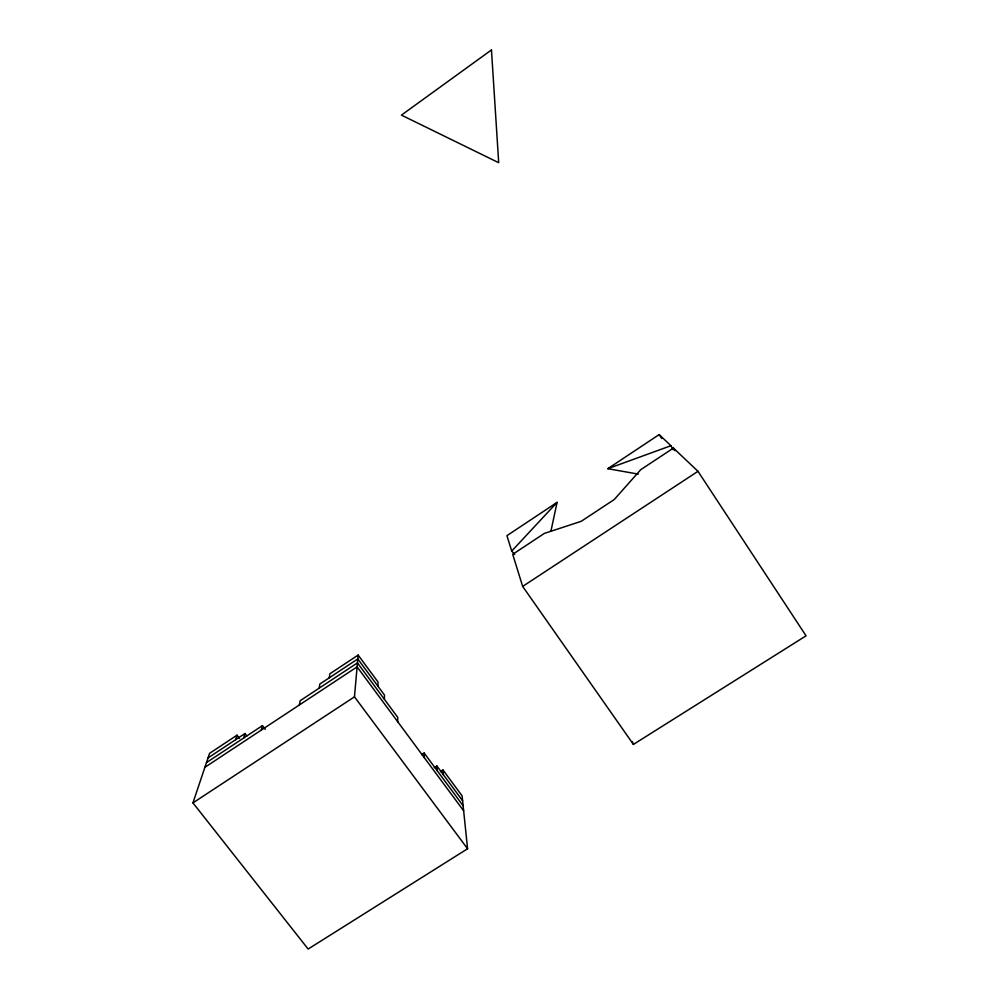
<?xml version="1.0" encoding="UTF-8"?>
<svg xmlns="http://www.w3.org/2000/svg" width="999" height="999" viewBox="0 0 999 999"><rect width="100%" height="100%" fill="white"/><g stroke="black" fill="none" stroke-linecap="round" stroke-linejoin="round"><path stroke-width="1.5" d="M397.702 721.728L397.714 717.307L357.455 662.874L300.175 700.711L299.338 704.994M384.378 699.288L384.503 695.079L357.804 658.94L319.83 684.04L319.18 688.149M377.859 686.088L378.034 682.017L358.142 655.082L329.87 673.776L329.295 677.784M239.548 738.461L237.013 735.189L209.578 753.333L192.944 802.884L308.142 949.05L467.569 848.75L354.47 696.84L358.142 655.082M550.911 531.268L557.067 502.385L506.93 535.664L511.713 551.073L514.735 554.495M261.288 730.107L262.425 725.636L265.259 729.345M243.681 738.011L244.955 733.528L246.815 735.951M235.689 739.647L237.013 735.189M511.713 551.073L557.067 502.385M638.236 474.1L607.804 468.693L659.178 434.59L670.941 445.716L673.139 449.775M673.426 448.076L640.784 469.655L614.248 499.525L581.181 521.328L544.368 533.404L512.712 554.32L522.664 586.413L633.416 744.417L806.056 635.814L697.976 471.316L673.426 448.076L675.124 450.661M208.029 757.929L244.955 733.528M206.468 762.599L262.425 725.636M204.87 767.332L357.105 666.87L463.648 810.813M192.944 802.884L354.47 696.84M522.664 586.413L697.976 471.316M421.541 754.695L424.125 753.021L463.124 805.756M434.303 767.644L436.9 765.983L462.612 800.773M440.459 771.628L443.007 770.004L462.1 795.866L467.569 848.75M607.804 468.693L670.941 445.716M659.178 434.59L661.725 438.449M632.23 741.608L633.416 744.417M443.007 770.004L443.356 774.725M436.9 765.983L437.212 770.716M424.125 753.021L424.338 757.704M491.458 49.95L401.423 115.122L498.701 162.7L491.458 49.95"/></g></svg>
